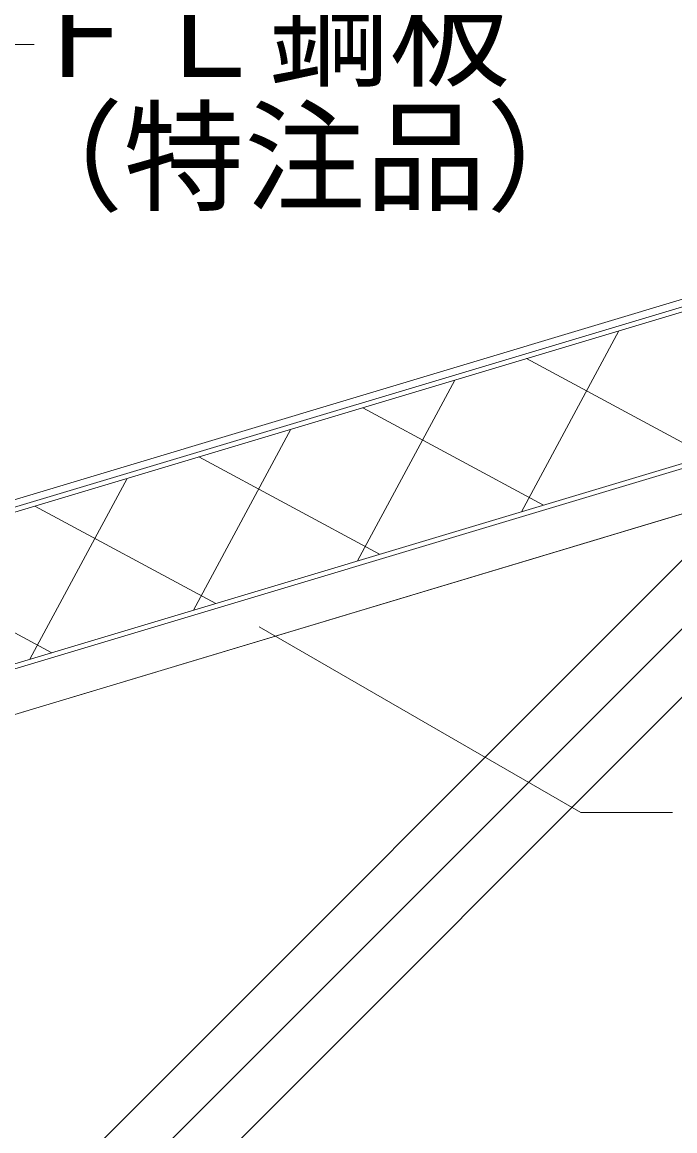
# Model space of a CAD drawing. Units: millimetres, scale not verified. Extents: x -675 to 675, y -457 to 474.
# Drawn here: x -248.4 to -113.6, y -58.8 to 170.1 of the extents above; entities that cross this region are included whole.
import ezdxf
from ezdxf.enums import TextEntityAlignment as Align

# ---------------------------------------------------------------- set-up
doc = ezdxf.new("R2010")
doc.units = ezdxf.units.MM
doc.header["$LTSCALE"] = 5
for name, color, linetype, lineweight in [('1-3_断熱材', 7, 'Continuous', 9), ('1-4_リベットルーフ', 3, 'Continuous', 9), ('1-8_下地など', 30, 'Continuous', 18), ('1-A_元図・躯体', 7, 'Continuous', 9), ('E-0', 7, 'Continuous', 9)]:
    doc.layers.add(name, color=color, linetype=linetype, lineweight=lineweight)
doc.styles.add('ＭＳ ゴシック', font='')
doc.styles.get('ＭＳ ゴシック').set_extended_font_data('MS Gothic')

msp = doc.modelspace()

# ---------------------------------------------------------------- linework, layer by layer
at = {"layer": '1-3_断熱材'}
for p, q in [((-272.467, 62.198), (107.852, 176.292)), ((-264.931, 33.138), (116.472, 147.557)), ((-145.261, 69.039), (-125.147, 106.394)), ((-144.177, 100.685), (-106.822, 80.57)), ((-179.125, 58.879), (-159.011, 96.235)), ((-178.041, 90.526), (-140.686, 70.411)), ((-212.99, 48.72), (-192.875, 86.075)), ((-211.905, 80.367), (-174.55, 60.252)), ((-246.854, 38.561), (-226.74, 75.916)), ((-245.77, 70.207), (-208.415, 50.093)), ((-271.727, 55.79), (-242.279, 39.934))]:
    msp.add_line(p, q, dxfattribs=at)
at = {"layer": '1-4_リベットルーフ'}
for p, q in [((66.257, 166.424), (-250.297, 71.459)), ((67.104, 165.112), (-250.185, 69.927))]:
    msp.add_line(p, q, dxfattribs=at)
at = {"layer": '1-8_下地など'}
for p, q in [((-264.644, 32.18), (-96.932, 82.493)), ((-299.321, 12.381), (-94.346, 73.873))]:
    msp.add_line(p, q, dxfattribs=at)
at = {"layer": '1-A_元図・躯体'}
for p, q in [((-299.321, 12.381), (361.58, 210.648)), ((-58.05, 84.761), (-268.378, -125.566)), ((-78.253, 78.7), (-271.641, -114.687)), ((-98.456, 72.64), (-274.905, -103.809))]:
    msp.add_line(p, q, dxfattribs=at)
at = {"layer": 'E-0'}
for p, q in [((-270.135, 165.558), (-245.951, 165.558)), ((-199.409, 45.267), (-132.944, 6.893)), ((-132.944, 6.893), (-114.03, 6.893))]:
    msp.add_line(p, q, dxfattribs=at)

# ---------------------------------------------------------------- texts
at = {"layer": 'E-0', "style": 'ＭＳ ゴシック'}
for s, p in [('ＦＬ鋼板', (-247.582, 153.297)), ('（特注品）', (-252.491, 127.66))]:
    msp.add_text(s, height=18.33, dxfattribs=at).set_placement(p, align=Align.BOTTOM_LEFT)

doc.saveas('drawing.dxf')
